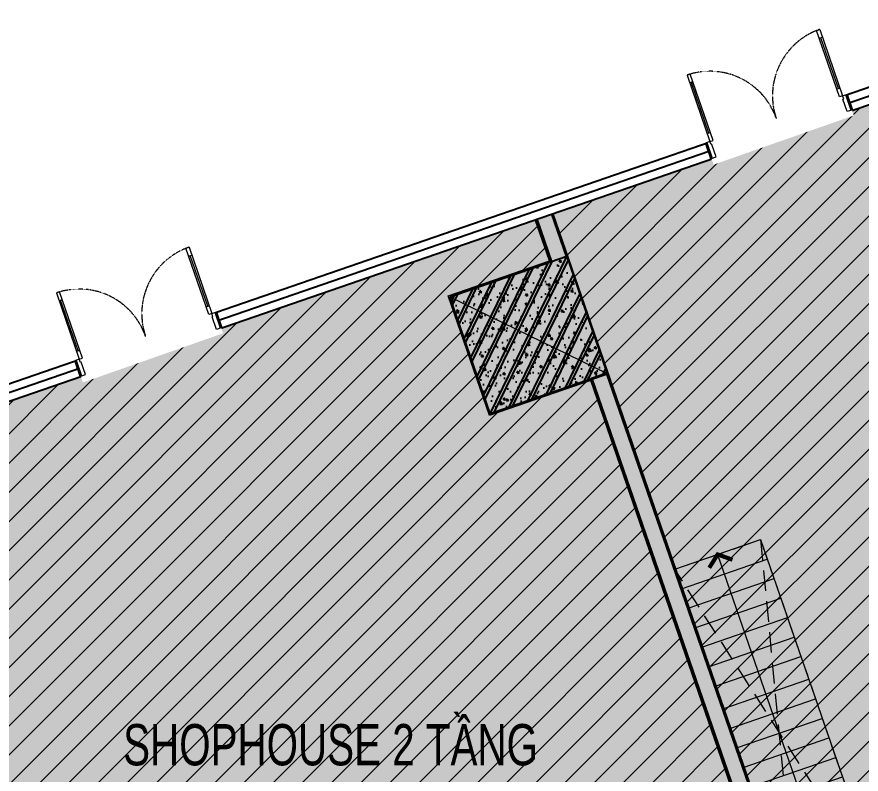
# Model space of a CAD drawing. Header units: millimetres. Extents: x -11451263 to 11578383104, y -507 to 1450429.
# Drawn here: x 11405246 to 11415475, y 1059593 to 1068765 of the extents above; entities that cross this region are included whole.
import ezdxf

# ---------------------------------------------------------------- set-up
doc = ezdxf.new("R2010")
doc.units = ezdxf.units.MM
doc.header["$MEASUREMENT"] = 0
for name, pattern in [('DASH2-1', [3, 2, -1]), ('DASHED2', [0.375, 0.25, -0.125]), ('HIDDEN2', [0.1875, 0.125, -0.0625])]:
    doc.linetypes.add(name, pattern=pattern)
doc.layers.get('0').update_dxf_attribs({"linetype": 'CONTINUOUS', "lineweight": 13})
doc.layers.get('Defpoints').update_dxf_attribs({"color": 5, "linetype": 'CONTINUOUS', "lineweight": 13})
for name, color, linetype in [('A-GLAZ', 135, 'CONTINUOUS'), ('xref.asix of  podium$0$xref.asix of  podium$0$KC2-DIM', 251, 'CONTINUOUS'), ('xref.asix of  podium$0$xref.asix of  podium$0$KT-Net cot vach', 6, 'CONTINUOUS')]:
    doc.layers.add(name, color=color, linetype=linetype)
for name, color, linetype, lineweight in [('CUA', 37, 'CONTINUOUS', 13), ('D-building block', 8, 'CONTINUOUS', 13), ('DO DIEN TICH THONG THUY', 141, 'CONTINUOUS', 13), ('KAKA FIX', 2, 'CONTINUOUS', 13), ('KT-Chu viet 2', 6, 'CONTINUOUS', 20), ('KT-Kich thuoc', 159, 'CONTINUOUS', 18), ('KT-Net cat', 1, 'CONTINUOUS', 40), ('KT-Net to mau', 159, 'CONTINUOUS', 18)]:
    doc.layers.add(name, color=color, linetype=linetype, lineweight=lineweight)
doc.styles.add('Xref_ST_MBDV Cot vach 30.7.2022$0$Arial', font='arial.ttf', dxfattribs={"width": 0.7})
pattern_1 = [(45, (0, 0), (-176.7766952966369, 176.7766952966369), [])]

# ---------------------------------------------------------------- blocks, each defined once
blk = doc.blocks.new('THANG SH')
at = {"layer": 'D-building block', "color": 3, "linetype": 'DASHED2', "ltscale": 1000}
for points in [[(-6640.500751799904, 1099.999999977648), (-2099.999999993481, -2.421438694000244e-08)], [(-2099.999999993481, 1099.999999977648), (-6640.500751800369, 2.980232238769531e-08)]]:
    blk.add_lwpolyline(points, dxfattribs=at)
blk.add_lwpolyline([(-6640.500751799904, 5.587935447692871e-09), (-6640.500751799438, 1099.999999955297), (-2099.999999993481, 1099.999999951571), (-2099.999999993015, -5.029141902923584e-08)], close=True, dxfattribs=at)
at = {"layer": 'Defpoints', "color": 252}
blk.add_line((6.05359673500061e-09, 1849.999999951571), (-4.656612873077393e-10, -3.725290298461914e-08), dxfattribs=at)
for points in [[(-6640.500751799438, 549.9999999776483), (-549.9999999925494, 549.9999999757856), (-549.9999999934807, 1849.999999947846)], [(-1099.999999993015, -4.470348358154297e-08), (-1099.999999992549, 1849.999999949709)], [(5.587935447692871e-09, 1849.999999951571), (-1099.999999993015, 1849.999999949709)], [(6.05359673500061e-09, 1599.999999951571), (-1099.999999993481, 1599.999999951571)], [(6.51925802230835e-09, 1349.999999951571), (-1099.999999993481, 1349.999999951571)], [(0, 1.862645149230957e-09), (-6640.500751799904, 8.734254341450418e-09), (-6640.500751799904, 1099.999999953434), (6.984919309616089e-09, 1099.999999953434)], [(-6390.500751799904, -4.842877388000488e-08), (-6390.500751799904, 1099.999999951571)], [(-6140.500751799438, -4.842877388000488e-08), (-6140.500751798972, 1099.999999953434)], [(-5890.500751798972, -4.842877388000488e-08), (-5890.500751798972, 1099.999999951571)], [(-5640.500751798972, -4.842877388000488e-08), (-5640.500751798972, 1099.999999953434)], [(-5390.500751798972, -4.656612873077393e-08), (-5390.500751798507, 1099.999999953434)], [(-5140.500751798507, -4.656612873077393e-08), (-5140.500751798507, 1099.999999951571)], [(-4849.999999996275, -4.656612873077393e-08), (-4849.999999996275, 1099.999999953434)], [(-4599.99999999674, -4.656612873077393e-08), (-4599.999999996275, 1099.999999951571)], [(-4349.999999996275, -4.656612873077393e-08), (-4349.999999996275, 1099.999999953434)], [(-4099.999999996275, -4.470348358154297e-08), (-4099.999999995809, 1099.999999953434)], [(-3849.999999995809, -4.470348358154297e-08), (-3849.999999995809, 1099.999999951571)], [(-3599.999999994878, -4.842877388000488e-08), (-3599.999999994412, 1099.999999953434)], [(-3349.999999994878, -4.842877388000488e-08), (-3349.999999994412, 1099.999999951571)], [(-3099.999999994412, -4.842877388000488e-08), (-3099.999999994412, 1099.999999951571)], [(-2849.999999994412, -4.842877388000488e-08), (-2849.999999994412, 1099.999999953434)], [(-2599.999999994412, -4.842877388000488e-08), (-2599.999999993946, 1099.999999951571)], [(-2349.999999993946, -4.842877388000488e-08), (-2349.999999993481, 1099.999999953434)], [(-2099.999999993481, -4.842877388000488e-08), (-2099.999999993481, 1099.999999953434)], [(-1849.999999993481, -4.842877388000488e-08), (-1849.999999993481, 1099.999999953434)], [(-1599.999999993481, -4.656612873077393e-08), (-1599.999999993481, 1099.999999953434)], [(-1349.999999993481, -4.656612873077393e-08), (-1349.999999992549, 1099.999999951571)]]:
    blk.add_lwpolyline(points, dxfattribs=at)
at = {"layer": 'Defpoints', "color": 252, "const_width": 50}
blk.add_lwpolyline([(-6520.500747120939, 699.0000000074506), (-6640.500751800835, 549.9999999757856), (-6520.500747121871, 400.9999999459833)], dxfattribs=at)
at = {"layer": 'Defpoints', "color": 252}
blk.add_circle((-549.9999999934807, 1849.999999945983), 100, dxfattribs=at)
blk = doc.blocks.new('*U137')
h = blk.add_hatch()
h.set_pattern_fill('VATLIEU04', color=250, scale=40, style=0, pattern_type=2)
h.set_pattern_definition([(49.99999999999999, (550, -550), (286.9040730403014, -25.10085399303804), [30, -330]), (355, (550, -550), (-55.50053344520001, 300.8768534800047), [24, -264]), (100.4514, (573.908672, -552.091736), (231.4037526856086, 275.7758168243814), [25.496076, -280.4568448]), (46.18420000000001, (550, -470), (426.8964194502578, -66.20760573160723), [45, -495]), (96.6356, (585.574698, -475.5173228), (373.8650822194813, 389.6471483601767), [38.2441152, -420.6852]), (351.1842, (550, -470), (373.8647780534509, 389.6474403701299), [36, -396]), (21, (590, -490), (238.7628208473847, -161.0475562661355), [30, -330]), (326.0000000000001, (590, -490), (97.32613276863269, 290.0600180187412), [24, -264]), (71.4514, (609.8968932, -503.4206424), (336.089051432596, 129.012198683981), [25.496076, -280.4568448]), (37.50000000000001, (550, -550), (4.863942126916267, 133.1575415325246), [0, -260.8, 0, -268, 0, -265]), (7.499999999999999, (550, -550), (105.2278149768594, 157.7646847529441), [0, -152.8, 0, -254.8, 0, -101]), (327.5, (460.8, -550), (213.5289744689636, -9.021948693751902), [0, -100, 0, -312, 0, -414]), (317.5, (420.8, -550), (233.2744677369545, 40.04199293292709), [0, -130, 0, -207.2, 0, -294]), (45, (550, -550), (-120.2081528017131, 120.2081528017131), []), (45, (550, -501), (-120.2081528017131, 120.2081528017131), [])])
h.paths.add_polyline_path([(-475, 475), (1025, 475), (1025, -1025), (-475, -1025)])
at = {"color": 6, "ltscale": 0.25}
blk.add_lwpolyline([(-475, 475), (1025, 475), (1025, -1025), (-475, -1025)], close=True, dxfattribs=at)
at = {"layer": 'Defpoints', "linetype": 'ByBlock', "ltscale": 30}
for p, q in [((1025, 475), (-475, -1025)), ((-475, 475), (1025, -1025))]:
    blk.add_line(p, q, dxfattribs=at)
blk = doc.blocks.new('xref.asix of  podium$0$xref.asix of  podium$0$MBCot-PN-flat-22')
at = {"layer": 'xref.asix of  podium$0$xref.asix of  podium$0$KT-Net cot vach', "rotation": 19.04713795399666}
blk.add_blockref('*U137', (25897.90325425193, 7645.250534330495), dxfattribs=at)
blk = doc.blocks.new('*U230')
at = {"layer": 'CUA'}
for p, q in [((11407326.8454098, 1065867.604443288), (11407364.66111483, 1065880.641791695)), ((11407557.61017387, 1065259.617910975), (11407345.75326232, 1065874.123117491)), ((11405795.30935657, 1065339.591832936), (11405757.49365155, 1065326.55448453)), ((11405988.25841561, 1064718.567952217), (11405776.40150406, 1065333.073158733)), ((11407538.70232136, 1065253.099236772), (11407576.51802638, 1065266.136585178)), ((11406007.16626812, 1064725.08662642), (11405969.3505631, 1064712.049278013))]:
    blk.add_line(p, q, dxfattribs=at)
for points in [[(11407609.11139739, 1065171.597322615), (11407571.29569237, 1065158.559974209), (11407294.25203879, 1065962.143705851), (11407332.06774381, 1065975.181054257)], [(11406001.94393411, 1064617.510015451), (11406039.75963914, 1064630.547363857), (11405762.71598556, 1065434.131095499), (11405724.90028053, 1065421.093747093)], [(11407721.5919932, 1064998.745224041), (11407664.86843566, 1064979.189201432), (11407612.69481955, 1065130.522280489), (11407622.1487458, 1065133.78161759), (11407609.11139739, 1065171.597322615), (11407656.38102868, 1065187.894008123)], [(11406019.88526735, 1064412.064545861), (11406076.60882489, 1064431.62056847), (11406024.43520878, 1064582.953647528), (11406014.98128252, 1064579.694310426), (11406001.94393411, 1064617.510015451), (11405954.67430283, 1064601.213329943)]]:
    blk.add_lwpolyline(points, close=True, dxfattribs=at)
at = {"layer": 'CUA', "linetype": 'HIDDEN2'}
for centre, radius, start, end in [((11407609.1113974, 1065171.597322614), 849.9999998541881, 109.0221923855456, 199.022153134279), ((11406001.94393411, 1064617.510015451), 849.9999998530714, 19.02215313427902, 109.0221138238694)]:
    blk.add_arc(centre, radius, start, end, dxfattribs=at)
blk = doc.blocks.new('KHHFG-flat-34')
blk.add_wipeout([(-1755.433520911262, -689.4998415897134), (-1858.979234548286, -388.7503806229215), (-165.5942117907108, 222.22195894690253), (-56.76490618474804, -93.93208265304543)]).dxf.layer = 'KT-Kich thuoc'
at = {"layer": 'KT-Net cat'}
for p, q in [((-144.7624373324215, 161.6439959092531), (-79.57569530233741, -27.43452921556309)), ((-1846.469163456932, -425.0366823666263), (-1781.282421426848, -614.1152074916754))]:
    blk.add_line(p, q, dxfattribs=at)
at = {"layer": 'CUA'}
blk.add_blockref('*U230', (-11407801.14691202, -1065026.25120026), dxfattribs=at)
blk = doc.blocks.new('*U240')
at = {"layer": 'CUA'}
for p, q in [((11414968.42785102, 1068505.845927935), (11415006.24355604, 1068518.883276341)), ((11415199.19261508, 1067897.859395621), (11414987.33570353, 1068512.364602138)), ((11413436.89179778, 1067977.833317582), (11413399.07609276, 1067964.795969176)), ((11413629.84085682, 1067356.809436863), (11413417.98394527, 1067971.31464338)), ((11415180.28476257, 1067891.340721418), (11415218.10046759, 1067904.378069824)), ((11413648.74870934, 1067363.328111066), (11413610.93300431, 1067350.29076266))]:
    blk.add_line(p, q, dxfattribs=at)
for points in [[(11415250.69383861, 1067809.838807262), (11415212.87813359, 1067796.801458855), (11414935.83448, 1068600.385190497), (11414973.65018503, 1068613.422538903)], [(11413643.52637533, 1067255.751500097), (11413681.34208035, 1067268.788848503), (11413404.29842677, 1068072.372580145), (11413366.48272174, 1068059.335231739)], [(11415363.17443441, 1067636.986708687), (11415306.45087687, 1067617.430686078), (11415254.27726076, 1067768.763765135), (11415263.73118702, 1067772.023102237), (11415250.69383861, 1067809.838807262), (11415297.96346989, 1067826.135492769)], [(11413661.46770857, 1067050.306030507), (11413718.1912661, 1067069.862053117), (11413666.01764999, 1067221.195132174), (11413656.56372373, 1067217.935795072), (11413643.52637533, 1067255.751500097), (11413596.25674405, 1067239.45481459)]]:
    blk.add_lwpolyline(points, close=True, dxfattribs=at)
at = {"layer": 'CUA', "linetype": 'HIDDEN2'}
for centre, radius, start, end in [((11415250.69383861, 1067809.838807261), 849.9999998541881, 109.0221923855456, 199.022153134279), ((11413643.52637533, 1067255.751500097), 849.9999998530714, 19.02215313427902, 109.0221138238694)]:
    blk.add_arc(centre, radius, start, end, dxfattribs=at)
blk = doc.blocks.new('KHHFG-flat-39')
blk.add_wipeout([(-1755.4335209093992, -689.4998415897134), (-1858.9792345464234, -388.7503806229215), (-165.59421178884816, 222.22195894690253), (-56.76490618474804, -93.93208265281237)]).dxf.layer = 'KT-Kich thuoc'
at = {"layer": 'KT-Net cat'}
for p, q in [((-144.7624373324215, 161.6439959092531), (-79.57569530233741, -27.43452921556309)), ((-1846.469163456932, -425.0366823666263), (-1781.282421426848, -614.1152074916754))]:
    blk.add_line(p, q, dxfattribs=at)
at = {"layer": 'CUA'}
blk.add_blockref('*U240', (-11415442.72935323, -1067664.492684906), dxfattribs=at)
blk = doc.blocks.new('WWW')
at = {"layer": 'Defpoints', "linetype": 'DASH2-1', "lineweight": 13, "ltscale": 1000, "flags": 128}
blk.add_lwpolyline([(11429816.83619249, 1022160.11654377), (11450185.49670112, 1019986.391927242), (11488615.66733754, 1021167.255579472), (11491469.21243858, 1024811.360972404), (11462655.78743005, 1159053.890039921), (11457975.31629252, 1176930.890178204), (11455625.97722399, 1177744.852323532), (11446686.1578691, 1170981.351434231), (11423166.61122441, 1153069.948107719), (11399484.09766066, 1135982.713739872, 0.6848770391193201), (11429816.83619249, 1022160.116543293)], format="xyb", dxfattribs=at)
blk = doc.blocks.new('jghhjkghjkgj')
at = {"true_color": 0xf28888}
h = blk.add_hatch(color=11, dxfattribs=at)
h.dxf.hatch_style = 1
edge = h.paths.add_edge_path()
edge.add_line((11403961.90309035, 1048892.26777932), (11405710.61354396, 1049496.006791222))
edge.add_line((11405710.61354396, 1049496.006791222), (11408224.15242749, 1042215.622992323))
edge.add_line((11408224.15242749, 1042215.622992323), (11400577.78147976, 1039575.72773049))
edge.add_arc((11398745.13558727, 1045138.074283159), 5856.474207171867, 244.4622930393188, 288.2356829216565, ccw=False)
edge.add_arc((11436797.52144671, 1084934.415708308), 60652.85856034469, 224.5120973116476, 228.0095873666508, ccw=False)
edge.add_arc((11431002.69622074, 1079604.000773733), 52784.26186654899, 216.1300169284065, 224.795826820208, ccw=False)
edge.add_line((11388369.84572073, 1048481.366581889), (11384647.52627568, 1053969.834133534))
edge.add_arc((11387825.31831517, 1054695.709248949), 3259.640613539076, 105.52673416934661, 192.8668219587496, ccw=False)
edge.add_line((11386952.75171604, 1057836.391413628), (11416370.1802533, 1067978.348698285))
edge.add_arc((11428750.05599329, 1032069.687316697), 37982.80249738275, 104.3521100977159, 109.0221531273263, ccw=False)
edge.add_arc((11424646.73582796, 1048106.700310776), 21429.16174522462, 81.54525537033811, 104.3521100977182, ccw=False)
edge.add_line((11427797.42660182, 1069302.97641651), (11443616.5113984, 1065191.577135443))
edge.add_arc((11442917.81491306, 1062503.261505412), 2777.628071806724, 20.29044045485051, 75.4310857702688, ccw=False)
edge.add_line((11445523.08229189, 1063466.485046504), (11447601.05638816, 1057460.138766192))
edge.add_line((11447601.05638816, 1057460.138766192), (11437230.69785909, 1053879.791882989))
edge.add_line((11437230.69785909, 1053879.791882989), (11434313.16518722, 1062330.330527205))
edge.add_line((11434313.16518722, 1062330.330527205), (11428545.40373481, 1060344.656966914))
edge.add_line((11428545.40373481, 1060344.656966913), (11422779.37186109, 1058353.945248582))
edge.add_line((11422779.37186109, 1058353.945248582), (11422845.5055737, 1058162.391096265))
edge.add_line((11422845.5055737, 1058162.391096265), (11419195.25955339, 1056902.150488165))
edge.add_line((11419195.25955339, 1056902.150488165), (11418348.1959274, 1056609.703356331))
edge.add_line((11418348.1959274, 1056609.703356331), (11416693.8634448, 1056038.548162327))
edge.add_line((11416693.8634448, 1056038.548162328), (11413085.79511564, 1054792.869323159))
edge.add_line((11413085.79511564, 1054792.869323159), (11413020.5262329, 1054981.918523721))
edge.add_line((11413020.5262329, 1054981.918523721), (11406309.24835958, 1052664.862396218))
edge.add_line((11406309.24835958, 1052664.862396218), (11406374.51755381, 1052475.812293464))
edge.add_line((11406374.51755381, 1052475.812293464), (11403113.40366536, 1051349.918825686))
edge.add_line((11403113.40366536, 1051349.918825686), (11403961.90309035, 1048892.26777932))
at = {"elevation": 3.131082881101363e-10}
blk.add_lwpolyline([(11386952.75171604, 1057836.391413628), (11416370.1802533, 1067978.348698285, -0.02037972752601731), (11419334.87043038, 1068867.072636458, -0.099843476930148), (11427797.42660182, 1069302.97641651), (11443616.5113984, 1065191.577135443, -0.2453489675317921), (11445523.08229189, 1063466.485046504), (11447601.05638816, 1057460.138766192), (11437230.69785909, 1053879.791882989), (11434313.16518722, 1062330.330527205), (11428545.40373481, 1060344.656966913), (11422779.37186109, 1058353.945248582), (11422845.5055737, 1058162.391096265), (11419195.25955339, 1056902.150488165), (11418348.1959274, 1056609.703356331), (11416693.8634448, 1056038.548162328), (11413085.79511564, 1054792.869323159), (11413020.5262329, 1054981.918523721), (11406309.24835958, 1052664.862396218), (11406374.51755381, 1052475.812293464), (11403113.40366536, 1051349.918825686)], format="xyb", dxfattribs=at)

msp = doc.modelspace()

# ---------------------------------------------------------------- hatches: boundary and pattern name
at = {"layer": 'DO DIEN TICH THONG THUY'}
h = msp.add_hatch(dxfattribs=at)
h.set_pattern_fill('ANSI31', color=256, scale=2000)
h.set_pattern_definition(pattern_1)
edge = h.paths.add_edge_path()
edge.add_line((11417621.78140463, 1068404.103588423), (11418193.03396413, 1066778.301784235))
edge.add_line((11418193.03396413, 1066778.301784235), (11420398.35554163, 1067539.684932267))
edge.add_line((11420398.35554163, 1067539.684932267), (11421966.12654872, 1062998.687092406))
edge.add_line((11421966.12654872, 1062998.687092406), (11420737.30410847, 1062574.437458464))
edge.add_line((11420737.30410847, 1062574.437458464), (11421236.6133842, 1061128.204346455))
edge.add_line((11421236.6133842, 1061128.204346455), (11422465.43612856, 1061552.453099566))
edge.add_line((11422465.43612856, 1061552.453099566), (11423481.51145491, 1058609.423893638))
edge.add_line((11423481.51145491, 1058609.423893638), (11415392.93273775, 1055816.85722699))
edge.add_line((11415392.93273775, 1055816.85722699), (11411744.75433907, 1066383.687556742))
edge.add_line((11411744.75433907, 1066383.687556742), (11416370.18127589, 1067978.349492936))
edge.add_arc((11424793.18943065, 1045269.575866956), 24220.55874605396, 107.2227683544672, 110.3505359185915, ccw=False)
h = msp.add_hatch(dxfattribs=at)
h.set_pattern_fill('ANSI31', color=256, scale=2000)
h.set_pattern_definition(pattern_1)
h.paths.add_polyline_path([(11402335.59980804, 1063139.784980925), (11402509.60981063, 1062635.770655961), (11403740.93497877, 1063060.8833662), (11404240.24456562, 1061614.649353031), (11403011.41594864, 1061190.399558232), (11405987.69110889, 1052569.71515183), (11415175.52514422, 1055741.797662139), (11414597.89314643, 1057414.889996649), (11413369.07040201, 1056990.641243515), (11412869.76112628, 1058436.874355525), (11414098.58356659, 1058861.123989486), (11412199.25028515, 1064362.481196164), (11410970.42754071, 1063938.232443025), (11410471.11826499, 1065384.465555035), (11411699.9407053, 1065808.715188997), (11411527.31431726, 1066308.721919351)])

# ---------------------------------------------------------------- linework, layer by layer
at = {"layer": 'A-GLAZ'}
for points in [[(11408257.5376795, 1042118.923693405), (11400685.44019602, 1039506.484552063, -0.1974962957369978), (11396164.18420374, 1039769.80868313, -0.04539954982376057), (11388680.16171141, 1047844.935860819), (11384551.88787507, 1053939.514644354, -0.4011286979834114), (11386923.02220936, 1057931.918464607), (11416336.49302554, 1068072.511284725, -0.1205241289836079), (11427816.29366604, 1069401.396149478), (11436774.90765026, 1067073.041534296)], [(11408224.90308533, 1042213.448736234), (11400652.82583062, 1039601.016573989, -0.1968635698068651), (11396220.38024787, 1039853.767269419, -0.0453275073921259), (11388761.23499583, 1047903.557825318), (11384645.21061536, 1053980.052713049, -0.3997484162930124), (11386952.75273861, 1057836.392208269), (11416370.18127589, 1067978.349492936, -0.1204683313511788), (11427797.42762439, 1069302.977211153), (11436748.26593717, 1066976.643502387)], [(11408290.17227366, 1042024.398650575), (11400718.05456143, 1039411.952530137, -0.1981128104978065), (11396107.90792437, 1039685.926823595, -0.0454709095100691), (11388599.08701022, 1047786.315987907), (11384458.72605895, 1053898.739002985, -0.4024491153328594), (11386893.24934351, 1058027.430124973), (11416302.80702422, 1068166.673851891)]]:
    msp.add_lwpolyline(points, format="xyb", dxfattribs=at)
at = {"layer": 'DO DIEN TICH THONG THUY'}
msp.add_lwpolyline([(11417621.78140463, 1068404.103588423), (11418193.03396413, 1066778.301784235), (11420398.35554163, 1067539.684932267), (11421966.12654872, 1062998.687092406), (11420737.30410847, 1062574.437458464), (11421236.6133842, 1061128.204346455), (11422465.43612856, 1061552.453099566), (11423481.51145491, 1058609.423893638), (11415392.93273775, 1055816.85722699), (11411744.75433907, 1066383.687556742), (11416370.18127589, 1067978.349492936, -0.01364830791519956)], format="xyb", close=True, dxfattribs=at)
msp.add_lwpolyline([(11402335.59980804, 1063139.784980925), (11402509.60981063, 1062635.770655961), (11403740.93497877, 1063060.8833662), (11404240.24456562, 1061614.649353031), (11403011.41594864, 1061190.399558232), (11405987.69110889, 1052569.71515183), (11415175.52514422, 1055741.797662139), (11414597.89314643, 1057414.889996649), (11413369.07040201, 1056990.641243515), (11412869.76112628, 1058436.874355525), (11414098.58356659, 1058861.123989486), (11412199.25028515, 1064362.481196164), (11410970.42754071, 1063938.232443025), (11410471.11826499, 1065384.465555035), (11411699.9407053, 1065808.715188997), (11411527.31431726, 1066308.721919351)], close=True, dxfattribs=at)
at = {"layer": 'KT-Net cat'}
for points in [[(11411908.06472823, 1065864.700818901), (11411730.57344741, 1066378.798553314)], [(11411719.0146469, 1065799.431632073), (11411541.52336608, 1066313.529366486)]]:
    msp.add_lwpolyline(points, dxfattribs=at)
msp.add_lwpolyline([(11412397.58362944, 1064446.825208926), (11414306.70758953, 1058917.10961939), (11414117.6575082, 1058851.840432561), (11412208.53354813, 1064381.556022106)], close=True, dxfattribs=at)

# ---------------------------------------------------------------- block references
at = {"layer": 'KAKA FIX', "rotation": 289.0471379542168}
msp.add_blockref('THANG SH', (11415383.64917066, 1055797.783281877), dxfattribs=at)
at = {"layer": 'KT-Net to mau'}
msp.add_blockref('jghhjkghjkgj', (-0.0001486800611019135, 0.003101942013017833, 4.458499265995849e-05), dxfattribs=at)
at = {"layer": 'xref.asix of  podium$0$xref.asix of  podium$0$KC2-DIM'}
msp.add_blockref('xref.asix of  podium$0$xref.asix of  podium$0$MBCot-PN-flat-22', (11385196.29721421, 1057435.951839337), dxfattribs=at)

# ---------------------------------------------------------------- texts
at = {"layer": 'KT-Chu viet 2', "insert": (11409046.60722907, 1060199.218006788), "char_height": 500, "width": 5339.45268739584, "attachment_point": 2, "style": 'Xref_ST_MBDV Cot vach 30.7.2022$0$Arial'}
msp.add_mtext('SHOPHOUSE 2 TẦNG', dxfattribs=at)

# ---------------------------------------------------------------- next in the draw order: block references
at = {"layer": 'KT-Net cat'}
for name, p in [('KHHFG-flat-39', (11415442.72935323, 1067664.492684906)), ('KHHFG-flat-34', (11407801.14691202, 1065026.25120026))]:
    msp.add_blockref(name, p, dxfattribs=at)

# ---------------------------------------------------------------- next in the draw order: block references
at = {"layer": 'KT-Kich thuoc'}
msp.add_blockref('WWW', (0, 0), dxfattribs=at)

doc.saveas('drawing.dxf')
